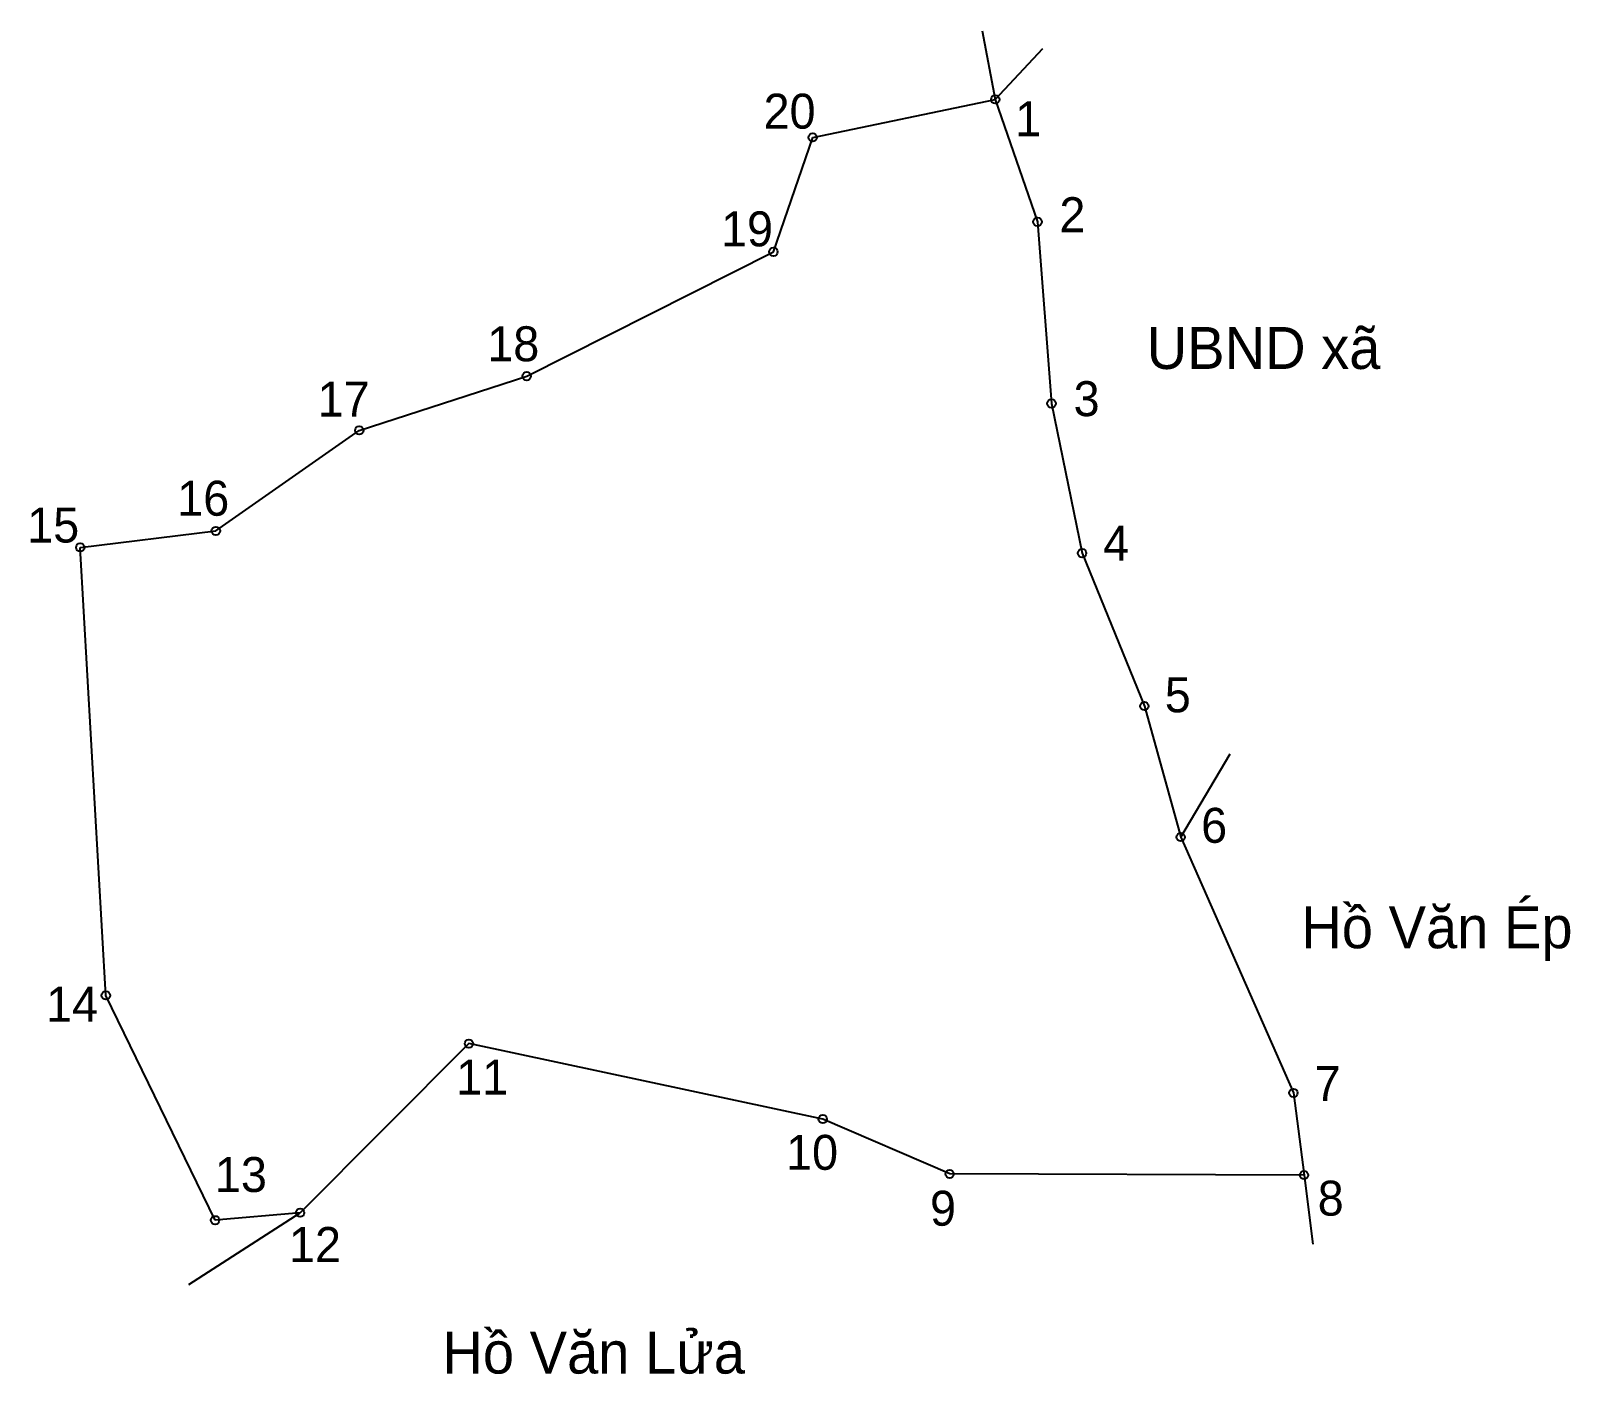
# Model space of a CAD drawing. Extents: x 547113 to 547346, y 1825621 to 1825824.
import ezdxf

# ---------------------------------------------------------------- set-up
doc = ezdxf.new("R2010")
doc.units = 0
for name, color, linetype in [('CanhThua', 7, 'Continuous'), ('MocDinhThua', 7, 'Continuous'), ('RauThua', 7, 'Continuous'), ('SoHieuDinhThua', 7, 'Continuous'), ('TenChuLanCan', 7, 'Continuous')]:
    doc.layers.add(name, color=color, linetype=linetype)

msp = doc.modelspace()

# ---------------------------------------------------------------- linework, layer by layer
at = {"layer": 'CanhThua'}
for p, q in [((547231.43, 1825808.14), (547259.01, 1825813.88)), ((547259.01, 1825813.88), (547265.4, 1825795.38)), ((547225.5, 1825790.85), (547231.43, 1825808.14)), ((547265.4, 1825795.38), (547267.51, 1825767.94)), ((547188.22, 1825772.07), (547225.5, 1825790.85)), ((547162.93, 1825763.87), (547188.22, 1825772.07)), ((547267.51, 1825767.94), (547272.13, 1825745.33)), ((547141.26, 1825748.7), (547162.93, 1825763.87)), ((547120.77, 1825746.2), (547141.26, 1825748.7)), ((547124.64, 1825678.53), (547120.77, 1825746.2)), ((547272.13, 1825745.33), (547281.54, 1825722.23)), ((547281.54, 1825722.23), (547287.03, 1825702.45)), ((547287.03, 1825702.45), (547304.06, 1825663.79)), ((547141.15, 1825644.57), (547124.64, 1825678.53)), ((547179.5, 1825671.24), (547153.98, 1825645.69)), ((547232.95, 1825659.85), (547179.5, 1825671.24)), ((547304.06, 1825663.79), (547305.66, 1825651.39)), ((547252.13, 1825651.55), (547232.95, 1825659.85)), ((547305.66, 1825651.39), (547252.13, 1825651.55)), ((547153.98, 1825645.69), (547141.15, 1825644.57))]:
    msp.add_line(p, q, dxfattribs=at)
at = {"layer": 'MocDinhThua'}
for centre in [(547259.01, 1825813.88), (547231.43, 1825808.14), (547265.4, 1825795.38), (547225.5, 1825790.85), (547188.22, 1825772.07), (547267.51, 1825767.94), (547162.93, 1825763.87), (547141.26, 1825748.7), (547120.77, 1825746.2), (547272.13, 1825745.33), (547281.54, 1825722.23), (547287.03, 1825702.45), (547124.64, 1825678.53), (547179.5, 1825671.24), (547304.06, 1825663.79), (547232.95, 1825659.85), (547252.13, 1825651.55), (547305.66, 1825651.39), (547141.15, 1825644.57), (547153.98, 1825645.69)]:
    msp.add_circle(centre, 0.634, dxfattribs=at)
at = {"layer": 'RauThua'}
for p, q in [((547257.04, 1825824.24), (547259.01, 1825813.88)), ((547259.01, 1825813.88), (547266.2, 1825821.55)), ((547287.03, 1825702.45), (547294.5, 1825715.01)), ((547305.66, 1825651.39), (547307.01, 1825640.96)), ((547137.18, 1825634.84), (547153.98, 1825645.69))]:
    msp.add_line(p, q, dxfattribs=at)

# ---------------------------------------------------------------- texts
at = {"layer": 'SoHieuDinhThua'}
for s, height, p in [('20', 5.282, (547224.01, 1825809.46)), ('1', 5.28, (547262.03, 1825808.31)), ('2', 5.28, (547268.71, 1825793.82)), ('19', 5.282, (547217.58, 1825791.68)), ('18', 5.282, (547182.27, 1825774.32)), ('17', 5.282, (547156.64, 1825765.96)), ('3', 5.28, (547270.85, 1825766.03)), ('16', 5.282, (547135.43, 1825750.99)), ('15', 5.282, (547112.76, 1825746.94)), ('4', 5.28, (547275.31, 1825744.22)), ('5', 5.28, (547284.63, 1825721.29)), ('6', 5.28, (547290.12, 1825701.58)), ('14', 5.282, (547115.61, 1825674.56)), ('11', 5.282, (547177.58, 1825663.54)), ('7', 5.28, (547307.26, 1825662.56)), ('10', 5.282, (547227.41, 1825652.18)), ('13', 5.282, (547141.12, 1825648.83)), ('8', 5.28, (547307.73, 1825645.26)), ('9', 5.28, (547249.16, 1825643.74)), ('12', 5.282, (547152.31, 1825638.26))]:
    msp.add_text(s, height=height, dxfattribs=at).set_placement(p)
at = {"layer": 'TenChuLanCan'}
for s, p in [('UBND xã', (547281.89, 1825773.16)), ('Hồ Văn Ép', (547305.25, 1825685.65)), ('Hồ Văn Lửa', (547175.48, 1825621.4))]:
    msp.add_text(s, height=6.338, dxfattribs=at).set_placement(p)

doc.saveas('drawing.dxf')
